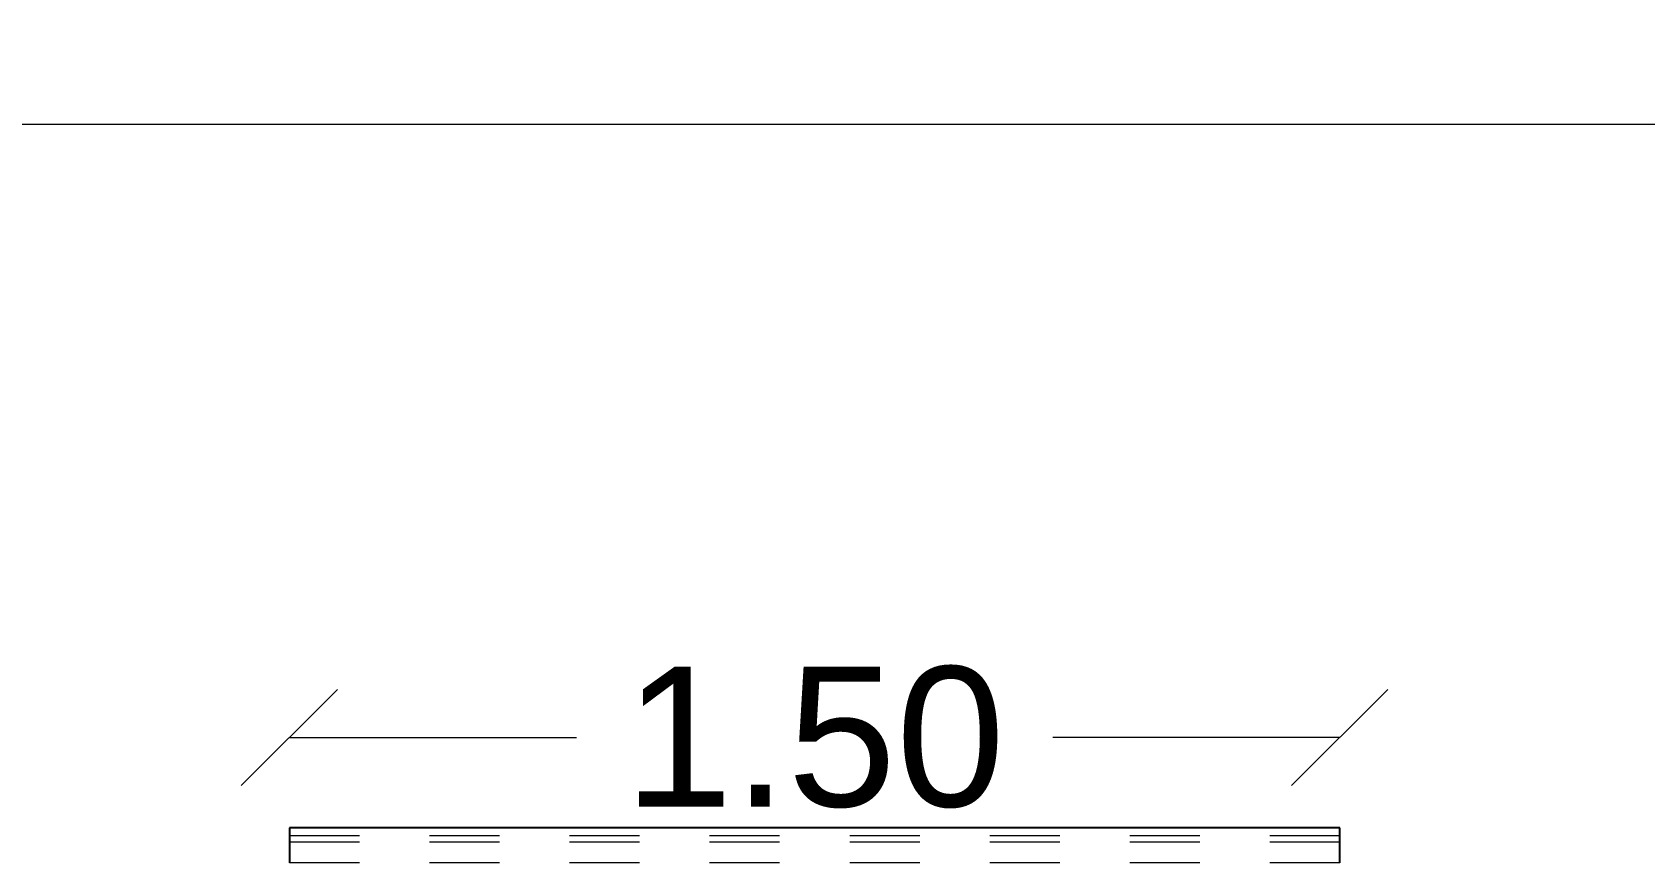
# Model space of a CAD drawing. Header units: metres. Extents: x -355 to 973, y -73 to 238.
# Drawn here: x 701.757 to 704.06, y 231.072 to 232.259 of the extents above; entities that cross this region are included whole.
import ezdxf

# ---------------------------------------------------------------- set-up
doc = ezdxf.new("R2010")
doc.units = ezdxf.units.M
doc.header["$LTSCALE"] = 3
doc.header["$MEASUREMENT"] = 0
doc.linetypes.add('202$0$HIDDEN', pattern=[0.375, 0.25, -0.125])
doc.layers.add('01B', color=10, linetype='Continuous')
doc.layers.add('5', color=2, linetype='Continuous')
doc.layers.add('05', color=21, linetype='Continuous', lineweight=5)
doc.styles.get("Standard").update_dxf_attribs({"font": 'arial.ttf'})
doc.dimstyles.new('ahmad', dxfattribs={"dimtxt": 0.2, "dimasz": 0.1375, "dimexe": 0, "dimexo": 0.0625, "dimgap": 0.09, "dimtad": 0, "dimzin": 0, "dimdsep": 46, "dimtxsty": 'Standard', "dimblk": 'OBLIQUE', "dimcen": 0.09, "dimclrd": 245, "dimclrt": 61, "dimadec": 0, "dimazin": 0, "dimtfac": 1, "dimtofl": 0, "dimtmove": 0, "dimatfit": 3, "dimldrblk": 'OBLIQUE', "dimfxl": 0, "dimfxlon": 1, "dimtolj": 1, "dimtzin": 0, "dimlwd": 13, "dimarcsym": 0})

# ---------------------------------------------------------------- blocks, each defined once
blk = doc.blocks.new('ddd')
at = {"layer": '01B', "color": 32}
for p, q in [((1655.7637, 1004.0793), (1655.7637, 1004.0293)), ((1657.2637, 1004.0293), (1657.2637, 1004.0793))]:
    blk.add_line(p, q, dxfattribs=at)
at = {"layer": '5', "color": 32}
blk.add_line((1657.2637, 1004.0793), (1655.7637, 1004.0793), dxfattribs=at)
at = {"layer": '5', "color": 5, "linetype": '202$0$HIDDEN', "lineweight": 5, "ltscale": 0.1}
for p, q in [((1657.2637, 1004.0678), (1655.7637, 1004.0678)), ((1657.2637, 1004.059), (1655.7637, 1004.059)), ((1657.2637, 1004.0293), (1655.7637, 1004.0293))]:
    blk.add_line(p, q, dxfattribs=at)
blk = doc.blocks.new('_Oblique')
at = {"color": 0, "linetype": 'ByBlock', "lineweight": -2}
blk.add_line((-0.5, -0.5), (0.5, 0.5), dxfattribs=at)
blk = doc.blocks.new('*D410')
at = {"color": 245, "lineweight": 13, "transparency": 16777216}
for p, q in [((701.1323, 232.1277), (707.1526, 232.1277)), ((714.0094, 232.1277), (707.9891, 232.1277))]:
    blk.add_line(p, q, dxfattribs=at)
at = {"layer": 'Defpoints', "color": 0, "transparency": 16777216}
for p in [(714.0094, 232.1277), (701.1323, 231.0225), (714.0094, 231.0225)]:
    blk.add_point(p, dxfattribs=at)
at = {"color": 245, "lineweight": 13, "transparency": 16777216, "xscale": 0.1375, "yscale": 0.1375, "zscale": 0.1375, "rotation": 180}
blk.add_blockref('_Oblique', (701.1323, 232.1277), dxfattribs=at)
at = {"color": 245, "lineweight": 13, "transparency": 16777216, "xscale": 0.1375, "yscale": 0.1375, "zscale": 0.1375}
blk.add_blockref('_Oblique', (714.0094, 232.1277), dxfattribs=at)
at = {"color": 61, "transparency": 16777216, "insert": (707.5709, 232.1277), "char_height": 0.2, "attachment_point": 5}
blk.add_mtext('\\A1;12.88', dxfattribs=at)
blk = doc.blocks.new('*D442')
at = {"color": 245, "lineweight": 13, "transparency": 16777216}
for p, q in [((702.124, 231.2514), (702.534, 231.2514)), ((703.624, 231.2514), (703.214, 231.2514))]:
    blk.add_line(p, q, dxfattribs=at)
at = {"layer": 'Defpoints', "color": 0, "transparency": 16777216}
for p in [(702.124, 231.2514), (702.124, 231.1225), (703.624, 231.1225)]:
    blk.add_point(p, dxfattribs=at)
at = {"color": 245, "lineweight": 13, "transparency": 16777216, "xscale": 0.1375, "yscale": 0.1375, "zscale": 0.1375, "rotation": 180}
blk.add_blockref('_Oblique', (702.124, 231.2514), dxfattribs=at)
at = {"color": 245, "lineweight": 13, "transparency": 16777216, "xscale": 0.1375, "yscale": 0.1375, "zscale": 0.1375}
blk.add_blockref('_Oblique', (703.624, 231.2514), dxfattribs=at)
at = {"color": 61, "transparency": 16777216, "insert": (702.874, 231.2514), "char_height": 0.2, "attachment_point": 5}
blk.add_mtext('\\A1;1.50', dxfattribs=at)

msp = doc.modelspace()

# ---------------------------------------------------------------- block references
at = {"layer": '05'}
msp.add_blockref('ddd', (-953.6396, -772.9569), dxfattribs=at)

# ---------------------------------------------------------------- dimensions: what is measured, and where the dimension line sits
for base, p1, p2, picture, middle in [((714.0094, 232.1277), (701.1323, 231.0225), (714.0094, 231.0225), '*D410', (707.5709, 232.1277)), ((702.124, 231.2514), (703.624, 231.1225), (702.124, 231.1225), '*D442', (702.874, 231.2514))]:
    dim = msp.add_linear_dim(base=base, p1=p1, p2=p2, dimstyle='ahmad')
    dim.commit()
    dim.dimension.update_dxf_attribs({"geometry": picture, "text_midpoint": middle})

doc.saveas('drawing.dxf')
